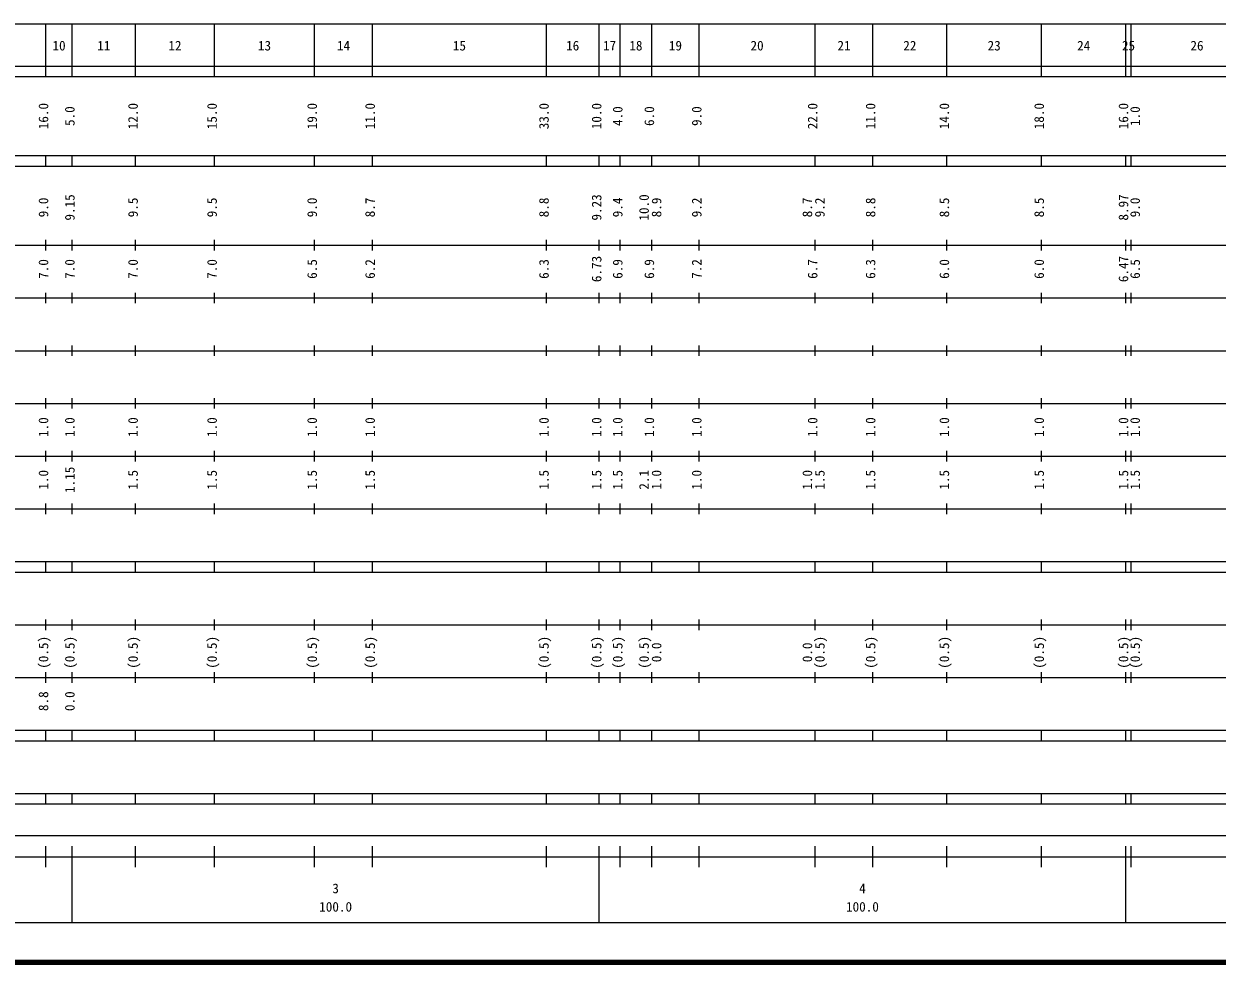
# Model space of a CAD drawing. Units: millimetres on the paper, enlarged 1000 times. Extents: x 40000 to 680000, y 20000 to 380000.
# Drawn here: x 258822 to 485326, y 20000 to 198000 of the extents above; entities that cross this region are included whole.
import ezdxf
from ezdxf.enums import TextEntityAlignment as Align

# ---------------------------------------------------------------- set-up
doc = ezdxf.new("R2010")
doc.units = ezdxf.units.MM
doc.header["$LTSCALE"] = 1000
doc.layers.add('M-TTL', color=2, linetype='Continuous', lineweight=140)
doc.layers.add('M-TTL-BAND', color=7, linetype='Continuous', lineweight=25)
doc.styles.add('ＭＳ ゴシック', font='')
doc.styles.get('ＭＳ ゴシック').set_extended_font_data('MS Gothic')

msp = doc.modelspace()

# ---------------------------------------------------------------- linework, layer by layer
at = {"layer": 'M-TTL'}
msp.add_line((40000, 20000), (680000, 20000), dxfattribs=at)
at = {"layer": 'M-TTL-BAND'}
for p, q in [((68000, 198000), (579000, 198000)), ((263000, 188000), (263000, 198000)), ((268000, 188000), (268000, 198000)), ((280000, 188000), (280000, 198000)), ((295000, 188000), (295000, 198000)), ((314000, 188000), (314000, 198000)), ((325000, 188000), (325000, 198000)), ((358000, 188000), (358000, 198000)), ((368000, 188000), (368000, 198000)), ((372000, 188000), (372000, 198000)), ((378000, 188000), (378000, 198000)), ((387000, 188000), (387000, 198000)), ((409000, 188000), (409000, 198000)), ((420000, 188000), (420000, 198000)), ((434000, 188000), (434000, 198000)), ((452000, 188000), (452000, 198000)), ((468000, 188000), (468000, 198000)), ((469000, 188000), (469000, 198000)), ((40000, 190000), (579000, 190000)), ((40000, 188000), (579000, 188000)), ((40000, 173000), (579000, 173000)), ((263000, 171000), (263000, 173000)), ((268000, 171000), (268000, 173000)), ((280000, 171000), (280000, 173000)), ((295000, 171000), (295000, 173000)), ((314000, 171000), (314000, 173000)), ((325000, 171000), (325000, 173000)), ((358000, 171000), (358000, 173000)), ((368000, 171000), (368000, 173000)), ((372000, 171000), (372000, 173000)), ((378000, 171000), (378000, 173000)), ((387000, 171000), (387000, 173000)), ((409000, 171000), (409000, 173000)), ((420000, 171000), (420000, 173000)), ((434000, 171000), (434000, 173000)), ((452000, 171000), (452000, 173000)), ((468000, 171000), (468000, 173000)), ((469000, 171000), (469000, 173000)), ((40000, 171000), (579000, 171000)), ((263000, 155000), (263000, 157000)), ((268000, 155000), (268000, 157000)), ((280000, 155000), (280000, 157000)), ((295000, 155000), (295000, 157000)), ((314000, 155000), (314000, 157000)), ((325000, 155000), (325000, 157000)), ((358000, 155000), (358000, 157000)), ((368000, 155000), (368000, 157000)), ((372000, 155000), (372000, 157000)), ((378000, 155000), (378000, 157000)), ((387000, 155000), (387000, 157000)), ((409000, 155000), (409000, 157000)), ((420000, 155000), (420000, 157000)), ((434000, 155000), (434000, 157000)), ((452000, 155000), (452000, 157000)), ((468000, 155000), (468000, 157000)), ((469000, 155000), (469000, 157000)), ((40000, 156000), (579000, 156000)), ((46000, 146000), (579000, 146000)), ((263000, 145000), (263000, 147000)), ((268000, 145000), (268000, 147000)), ((280000, 145000), (280000, 147000)), ((295000, 145000), (295000, 147000)), ((314000, 145000), (314000, 147000)), ((325000, 145000), (325000, 147000)), ((358000, 145000), (358000, 147000)), ((368000, 145000), (368000, 147000)), ((372000, 145000), (372000, 147000)), ((378000, 145000), (378000, 147000)), ((387000, 145000), (387000, 147000)), ((409000, 145000), (409000, 147000)), ((420000, 145000), (420000, 147000)), ((434000, 145000), (434000, 147000)), ((452000, 145000), (452000, 147000)), ((468000, 145000), (468000, 147000)), ((469000, 145000), (469000, 147000)), ((52000, 136000), (579000, 136000)), ((263000, 135000), (263000, 137000)), ((268000, 135000), (268000, 137000)), ((280000, 135000), (280000, 137000)), ((295000, 135000), (295000, 137000)), ((314000, 135000), (314000, 137000)), ((325000, 135000), (325000, 137000)), ((358000, 135000), (358000, 137000)), ((368000, 135000), (368000, 137000)), ((372000, 135000), (372000, 137000)), ((378000, 135000), (378000, 137000)), ((387000, 135000), (387000, 137000)), ((409000, 135000), (409000, 137000)), ((420000, 135000), (420000, 137000)), ((434000, 135000), (434000, 137000)), ((452000, 135000), (452000, 137000)), ((468000, 135000), (468000, 137000)), ((469000, 135000), (469000, 137000)), ((263000, 125000), (263000, 127000)), ((268000, 125000), (268000, 127000)), ((280000, 125000), (280000, 127000)), ((295000, 125000), (295000, 127000)), ((314000, 125000), (314000, 127000)), ((325000, 125000), (325000, 127000)), ((358000, 125000), (358000, 127000)), ((368000, 125000), (368000, 127000)), ((372000, 125000), (372000, 127000)), ((378000, 125000), (378000, 127000)), ((387000, 125000), (387000, 127000)), ((409000, 125000), (409000, 127000)), ((420000, 125000), (420000, 127000)), ((434000, 125000), (434000, 127000)), ((452000, 125000), (452000, 127000)), ((468000, 125000), (468000, 127000)), ((469000, 125000), (469000, 127000)), ((46000, 126000), (579000, 126000)), ((52000, 116000), (579000, 116000)), ((263000, 115000), (263000, 117000)), ((268000, 115000), (268000, 117000)), ((280000, 115000), (280000, 117000)), ((295000, 115000), (295000, 117000)), ((314000, 115000), (314000, 117000)), ((325000, 115000), (325000, 117000)), ((358000, 115000), (358000, 117000)), ((368000, 115000), (368000, 117000)), ((372000, 115000), (372000, 117000)), ((378000, 115000), (378000, 117000)), ((387000, 115000), (387000, 117000)), ((409000, 115000), (409000, 117000)), ((420000, 115000), (420000, 117000)), ((434000, 115000), (434000, 117000)), ((452000, 115000), (452000, 117000)), ((468000, 115000), (468000, 117000)), ((469000, 115000), (469000, 117000)), ((263000, 105000), (263000, 107000)), ((268000, 105000), (268000, 107000)), ((280000, 105000), (280000, 107000)), ((295000, 105000), (295000, 107000)), ((314000, 105000), (314000, 107000)), ((325000, 105000), (325000, 107000)), ((358000, 105000), (358000, 107000)), ((368000, 105000), (368000, 107000)), ((372000, 105000), (372000, 107000)), ((378000, 105000), (378000, 107000)), ((387000, 105000), (387000, 107000)), ((409000, 105000), (409000, 107000)), ((420000, 105000), (420000, 107000)), ((434000, 105000), (434000, 107000)), ((452000, 105000), (452000, 107000)), ((468000, 105000), (468000, 107000)), ((469000, 105000), (469000, 107000)), ((46000, 106000), (579000, 106000)), ((40000, 96000), (579000, 96000)), ((263000, 94000), (263000, 96000)), ((268000, 94000), (268000, 96000)), ((280000, 94000), (280000, 96000)), ((295000, 94000), (295000, 96000)), ((314000, 94000), (314000, 96000)), ((325000, 94000), (325000, 96000)), ((358000, 94000), (358000, 96000)), ((368000, 94000), (368000, 96000)), ((372000, 94000), (372000, 96000)), ((378000, 94000), (378000, 96000)), ((387000, 94000), (387000, 96000)), ((409000, 94000), (409000, 96000)), ((420000, 94000), (420000, 96000)), ((434000, 94000), (434000, 96000)), ((452000, 94000), (452000, 96000)), ((468000, 94000), (468000, 96000)), ((469000, 94000), (469000, 96000)), ((40000, 94000), (579000, 94000)), ((49000, 84000), (579000, 84000)), ((263000, 83000), (263000, 85000)), ((268000, 83000), (268000, 85000)), ((280000, 83000), (280000, 85000)), ((295000, 83000), (295000, 85000)), ((314000, 83000), (314000, 85000)), ((325000, 83000), (325000, 85000)), ((358000, 83000), (358000, 85000)), ((368000, 83000), (368000, 85000)), ((372000, 83000), (372000, 85000)), ((378000, 83000), (378000, 85000)), ((387000, 83000), (387000, 85000)), ((409000, 83000), (409000, 85000)), ((420000, 83000), (420000, 85000)), ((434000, 83000), (434000, 85000)), ((452000, 83000), (452000, 85000)), ((468000, 83000), (468000, 85000)), ((469000, 83000), (469000, 85000)), ((263000, 73000), (263000, 75000)), ((268000, 73000), (268000, 75000)), ((280000, 73000), (280000, 75000)), ((295000, 73000), (295000, 75000)), ((314000, 73000), (314000, 75000)), ((325000, 73000), (325000, 75000)), ((358000, 73000), (358000, 75000)), ((368000, 73000), (368000, 75000)), ((372000, 73000), (372000, 75000)), ((378000, 73000), (378000, 75000)), ((387000, 73000), (387000, 75000)), ((409000, 73000), (409000, 75000)), ((420000, 73000), (420000, 75000)), ((434000, 73000), (434000, 75000)), ((452000, 73000), (452000, 75000)), ((468000, 73000), (468000, 75000)), ((469000, 73000), (469000, 75000)), ((40000, 74000), (579000, 74000)), ((40000, 64000), (579000, 64000)), ((263000, 62000), (263000, 64000)), ((268000, 62000), (268000, 64000)), ((280000, 62000), (280000, 64000)), ((295000, 62000), (295000, 64000)), ((314000, 62000), (314000, 64000)), ((325000, 62000), (325000, 64000)), ((358000, 62000), (358000, 64000)), ((368000, 62000), (368000, 64000)), ((372000, 62000), (372000, 64000)), ((378000, 62000), (378000, 64000)), ((387000, 62000), (387000, 64000)), ((409000, 62000), (409000, 64000)), ((420000, 62000), (420000, 64000)), ((434000, 62000), (434000, 64000)), ((452000, 62000), (452000, 64000)), ((468000, 62000), (468000, 64000)), ((469000, 62000), (469000, 64000)), ((40000, 62000), (579000, 62000)), ((40000, 52000), (579000, 52000)), ((40000, 50000), (579000, 50000)), ((263000, 50000), (263000, 52000)), ((268000, 50000), (268000, 52000)), ((280000, 50000), (280000, 52000)), ((295000, 50000), (295000, 52000)), ((314000, 50000), (314000, 52000)), ((325000, 50000), (325000, 52000)), ((358000, 50000), (358000, 52000)), ((368000, 50000), (368000, 52000)), ((372000, 50000), (372000, 52000)), ((378000, 50000), (378000, 52000)), ((387000, 50000), (387000, 52000)), ((409000, 50000), (409000, 52000)), ((420000, 50000), (420000, 52000)), ((434000, 50000), (434000, 52000)), ((452000, 50000), (452000, 52000)), ((468000, 50000), (468000, 52000)), ((469000, 50000), (469000, 52000)), ((71000, 44000), (565000, 44000)), ((263000, 38000), (263000, 42000)), ((268000, 27500), (268000, 42000)), ((280000, 38000), (280000, 42000)), ((295000, 38000), (295000, 42000)), ((314000, 38000), (314000, 42000)), ((325000, 38000), (325000, 42000)), ((358000, 38000), (358000, 42000)), ((368000, 27500), (368000, 42000)), ((372000, 38000), (372000, 42000)), ((378000, 38000), (378000, 42000)), ((387000, 38000), (387000, 42000)), ((409000, 38000), (409000, 42000)), ((420000, 38000), (420000, 42000)), ((434000, 38000), (434000, 42000)), ((452000, 38000), (452000, 42000)), ((468000, 27500), (468000, 42000)), ((469000, 38000), (469000, 42000)), ((40000, 40000), (579000, 40000)), ((68000, 27500), (579000, 27500))]:
    msp.add_line(p, q, dxfattribs=at)

# ---------------------------------------------------------------- texts
at = {"layer": 'M-TTL-BAND', "style": 'ＭＳ ゴシック'}
for s, p in [('10', (265500, 192405)), ('11', (274000, 192405)), ('12', (287500, 192405)), ('13', (304500, 192405)), ('14', (319500, 192405)), ('15', (341500, 192405)), ('16', (363000, 192405)), ('17', (370000, 192405)), ('18', (375000, 192405)), ('19', (382500, 192405)), ('20', (398000, 192405)), ('21', (414500, 192405)), ('22', (427000, 192405)), ('23', (443000, 192405)), ('24', (460000, 192405)), ('25', (468500, 192405)), ('26', (481500, 192405)), ('3', (318000, 32523)), ('4', (418000, 32523)), ('100.0', (318000, 29033)), ('100.0', (418000, 29033))]:
    msp.add_text(s, height=1833, dxfattribs=at).set_placement(p, align=Align.BOTTOM_CENTER)
for s, p in [('16.0', (264000, 180500)), ('5.0', (269000, 180500)), ('12.0', (281000, 180500)), ('15.0', (296000, 180500)), ('19.0', (315000, 180500)), ('11.0', (326000, 180500)), ('33.0', (359000, 180500)), ('10.0', (369000, 180500)), ('4.0', (373000, 180500)), ('6.0', (379000, 180500)), ('9.0', (388000, 180500)), ('22.0', (410000, 180500)), ('11.0', (421000, 180500)), ('14.0', (435000, 180500)), ('18.0', (453000, 180500)), ('16.0', (469000, 180500)), ('1.0', (471215, 180500)), ('9.15', (269000, 163174)), ('9.23', (369000, 163174)), ('10.0', (378000, 163174)), ('8.97', (469000, 163174)), ('9.0', (264000, 163174)), ('9.5', (281000, 163174)), ('9.5', (296000, 163174)), ('9.0', (315000, 163174)), ('8.7', (326000, 163174)), ('8.8', (359000, 163174)), ('9.4', (373000, 163174)), ('8.9', (380370, 163174)), ('9.2', (388000, 163174)), ('8.7', (409000, 163174)), ('9.2', (411370, 163174)), ('8.8', (421000, 163174)), ('8.5', (435000, 163174)), ('8.5', (453000, 163174)), ('9.0', (471215, 163174)), ('7.0', (264000, 151500)), ('7.0', (269000, 151500)), ('7.0', (281000, 151500)), ('7.0', (296000, 151500)), ('6.5', (315000, 151500)), ('6.2', (326000, 151500)), ('6.3', (359000, 151500)), ('6.73', (369000, 151500)), ('6.9', (373000, 151500)), ('6.9', (379000, 151500)), ('7.2', (388000, 151500)), ('6.7', (410000, 151500)), ('6.3', (421000, 151500)), ('6.0', (435000, 151500)), ('6.0', (453000, 151500)), ('6.47', (469000, 151500)), ('6.5', (471215, 151500)), ('1.0', (264000, 121500)), ('1.0', (269000, 121500)), ('1.0', (281000, 121500)), ('1.0', (296000, 121500)), ('1.0', (315000, 121500)), ('1.0', (326000, 121500)), ('1.0', (359000, 121500)), ('1.0', (369000, 121500)), ('1.0', (373000, 121500)), ('1.0', (379000, 121500)), ('1.0', (388000, 121500)), ('1.0', (410000, 121500)), ('1.0', (421000, 121500)), ('1.0', (435000, 121500)), ('1.0', (453000, 121500)), ('1.0', (469000, 121500)), ('1.0', (471215, 121500)), ('1.15', (269000, 111500)), ('1.0', (264000, 111500)), ('1.5', (281000, 111500)), ('1.5', (296000, 111500)), ('1.5', (315000, 111500)), ('1.5', (326000, 111500)), ('1.5', (359000, 111500)), ('1.5', (369000, 111500)), ('1.5', (373000, 111500)), ('2.1', (378000, 111500)), ('1.0', (380370, 111500)), ('1.0', (388000, 111500)), ('1.0', (409000, 111500)), ('1.5', (411370, 111500)), ('1.5', (421000, 111500)), ('1.5', (435000, 111500)), ('1.5', (453000, 111500)), ('1.5', (469000, 111500)), ('1.5', (471215, 111500)), ('(0.5)', (264000, 78764)), ('(0.5)', (269000, 78764)), ('(0.5)', (281000, 78764)), ('(0.5)', (296000, 78764)), ('(0.5)', (315000, 78764)), ('(0.5)', (326000, 78764)), ('(0.5)', (359000, 78764)), ('(0.5)', (369000, 78764)), ('(0.5)', (373000, 78764)), ('(0.5)', (378000, 78764)), ('0.0', (380370, 78764)), ('0.0', (409000, 78764)), ('(0.5)', (411370, 78764)), ('(0.5)', (421000, 78764)), ('(0.5)', (435000, 78764)), ('(0.5)', (453000, 78764)), ('(0.5)', (469000, 78764)), ('(0.5)', (471215, 78764)), ('8.8', (264000, 69500)), ('0.0', (269000, 69500))]:
    msp.add_text(s, height=1833, rotation=90, dxfattribs=at).set_placement(p, align=Align.BOTTOM_CENTER)

doc.saveas('drawing.dxf')
